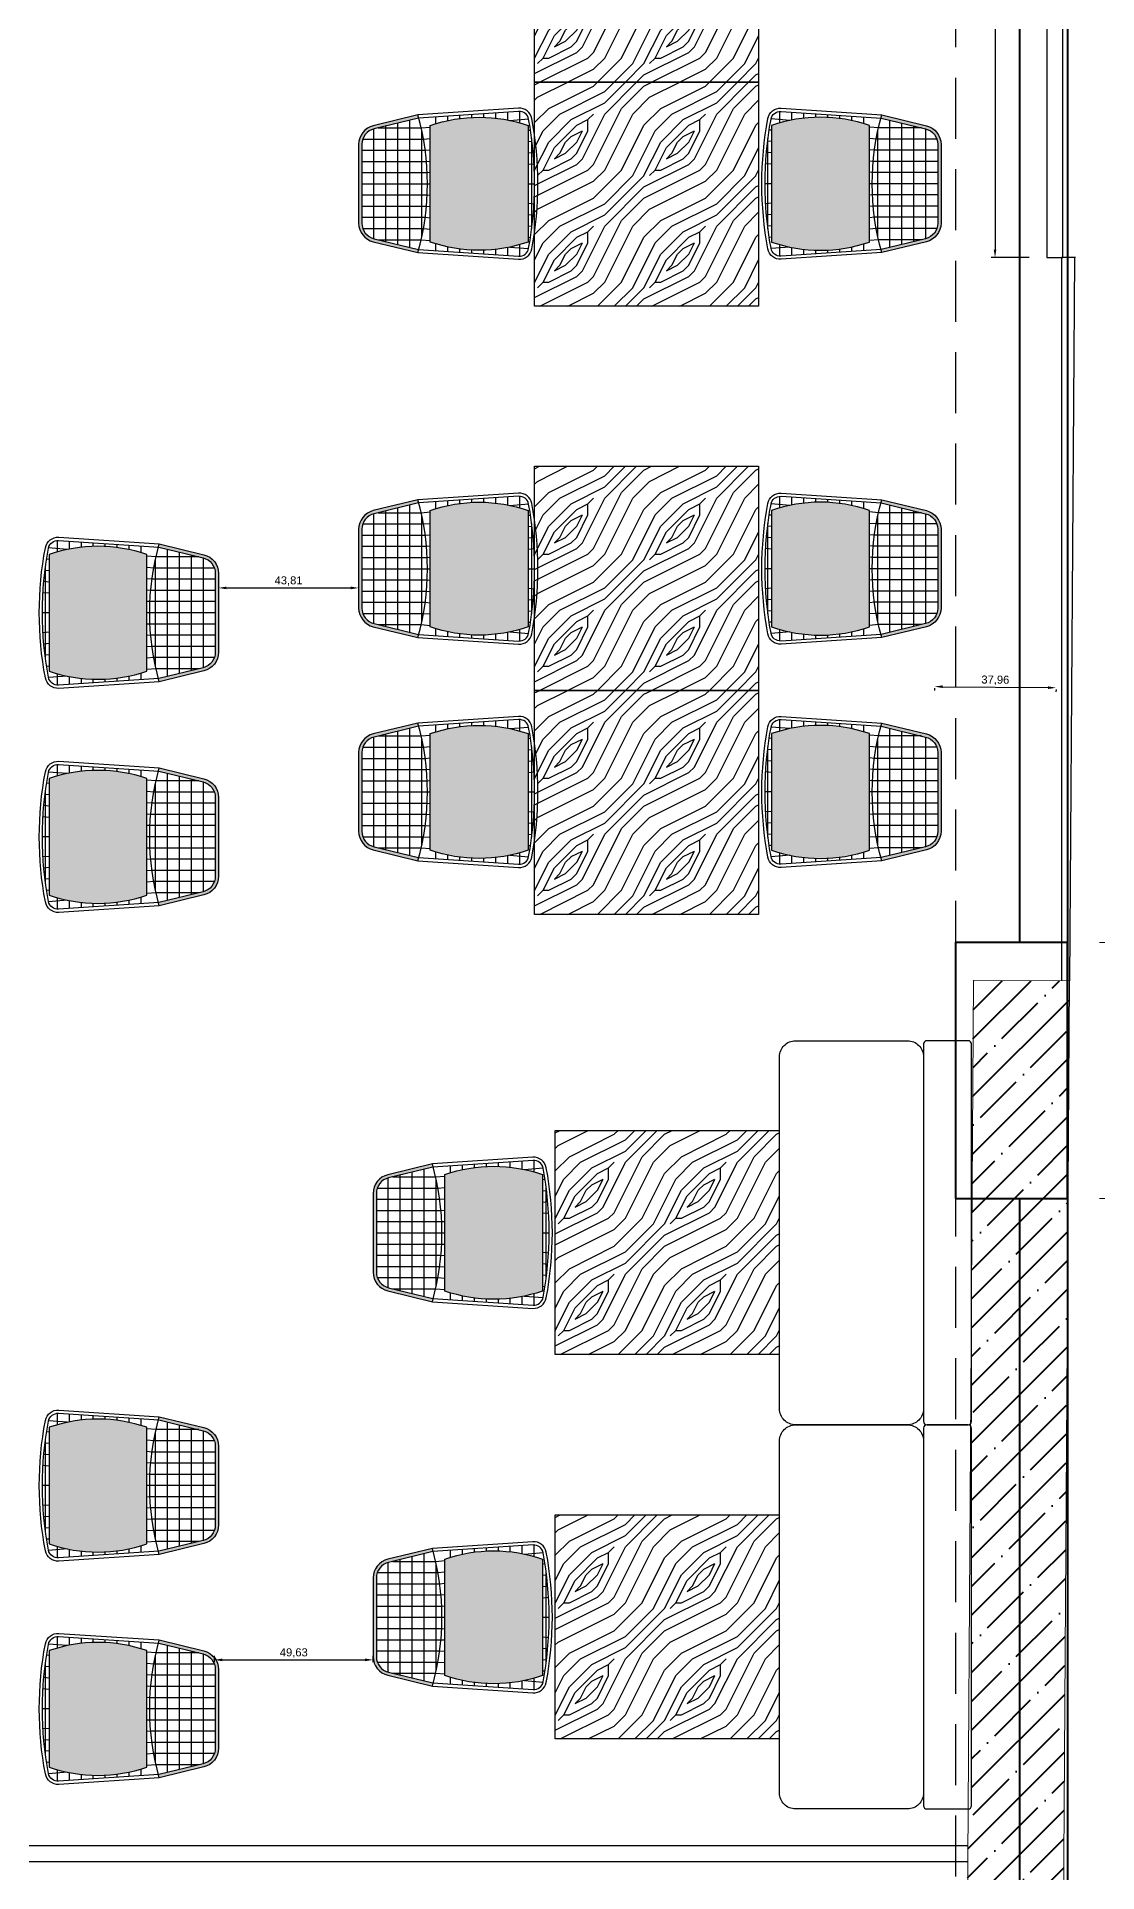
# Model space of a CAD drawing. Header units: millimetres. Extents: x 567392 to 582402, y 4512800 to 4518063.
# Drawn here: x 576569 to 576901, y 4513616 to 4514190 of the extents above; entities that cross this region are included whole.
import ezdxf

# ---------------------------------------------------------------- set-up
doc = ezdxf.new("R2010")
doc.units = ezdxf.units.MM
doc.linetypes.add('DASHED2', pattern=[9.525, 6.35, -3.175])
for name, color, linetype, lineweight in [('A-STRC-01', 2, 'Continuous', 40), ('estofado', 7, 'Continuous', 25), ('hatch', 251, 'Continuous', 40), ('PENCERE', 140, 'Continuous', 25), ('tefriş', 251, 'Continuous', 13)]:
    doc.layers.add(name, color=color, linetype=linetype, lineweight=lineweight)
doc.layers.add('a_dim', color=1, linetype='Continuous')
doc.layers.add('a_p1_d', color=1, linetype='DASHED2')
doc.layers.add('tefris', color=7, linetype='Continuous', lineweight=13, true_color=0x474747)
doc.styles.add('OLCU', font='SIMPLEX.shx', dxfattribs={"width": 0.65})
doc.styles.get("Standard").update_dxf_attribs({"font": 'Arial.ttf'})
doc.dimstyles.new('ISO-25', dxfattribs={"dimtxt": 2.5, "dimasz": 2.5, "dimexe": 1.25, "dimexo": 0.625, "dimtad": 1, "dimtxsty": 'Standard', "dimcen": 2.5, "dimadec": 0, "dimazin": 0, "dimtfac": 1, "dimtmove": 0, "dimatfit": 3, "dimfxl": 1, "dimarcsym": 0})
doc.dimstyles.new('OLCU-İC', dxfattribs={"dimtxt": 20, "dimasz": 10, "dimexe": 12, "dimexo": 10, "dimgap": 3, "dimtad": 1, "dimdec": 0, "dimdsep": 46, "dimtxsty": 'OLCU', "dimblk": 'ARCHTICK', "dimcen": 2, "dimdle": 8, "dimclrd": 73, "dimclre": 1, "dimclrt": 1, "dimadec": 0, "dimazin": 0, "dimtfac": 1, "dimtdec": 0, "dimtix": 1, "dimtmove": 2, "dimatfit": 3, "dimldrblk": 'DOT', "dimfxl": 100, "dimfxlon": 1, "dimtvp": 1, "dimtolj": 1, "dimlwd": -1, "dimlwe": 0, "dimarcsym": 0})

# ---------------------------------------------------------------- blocks, each defined once
blk = doc.blocks.new('_ArchTick')
at = {"const_width": 0.15}
blk.add_lwpolyline([(-0.5, -0.5), (0.5, 0.5)], dxfattribs=at)
blk = doc.blocks.new('*D93')
at = {"layer": 'a_dim', "color": 73, "transparency": 16777216}
blk.add_line((576946.15, 4513358.52), (576946.15, 4513834.52), dxfattribs=at)
at = {"layer": 'a_dim', "color": 1, "lineweight": 0, "transparency": 16777216}
for p, q in [((576901.65, 4513826.52), (576958.15, 4513826.52)), ((576901.65, 4513366.52), (576958.15, 4513366.52))]:
    blk.add_line(p, q, dxfattribs=at)
at = {"layer": 'Defpoints', "color": 0, "transparency": 16777216}
for p in [(576891.65, 4513826.52), (576946.15, 4513826.52), (576891.65, 4513366.52)]:
    blk.add_point(p, dxfattribs=at)
at = {"layer": 'a_dim', "color": 73, "transparency": 16777216, "xscale": 10, "yscale": 10, "zscale": 10}
for p, rotation in [((576946.15, 4513826.52), 90), ((576946.15, 4513366.52), 270)]:
    blk.add_blockref('_ArchTick', p, dxfattribs=dict(at, rotation=rotation))
at = {"layer": 'a_dim', "color": 3, "transparency": 16777216, "insert": (576933.15, 4513596.52), "char_height": 20, "attachment_point": 5, "rotation": 90, "style": 'OLCU'}
blk.add_mtext('\\A1;460', dxfattribs=at)
blk = doc.blocks.new('_Dot')
at = {"color": 0, "linetype": 'ByBlock', "lineweight": -2}
blk.add_line((-0.5, 0), (-1, 0), dxfattribs=at)
at = {"color": 0, "linetype": 'ByBlock', "const_width": 0.5}
blk.add_lwpolyline([(-0.25, 0, 1), (0.25, 0, 1)], format="xyb", close=True, dxfattribs=at)
blk = doc.blocks.new('*D94')
at = {"layer": 'a_dim', "color": 73, "transparency": 16777216}
blk.add_line((576946.15, 4513818.52), (576946.15, 4513914.52), dxfattribs=at)
at = {"layer": 'a_dim', "color": 1, "lineweight": 0, "transparency": 16777216}
for p, q in [((576901.65, 4513906.52), (576958.15, 4513906.52)), ((576901.65, 4513826.52), (576958.15, 4513826.52))]:
    blk.add_line(p, q, dxfattribs=at)
at = {"layer": 'Defpoints', "color": 0, "transparency": 16777216}
for p in [(576891.65, 4513906.52), (576946.15, 4513906.52), (576891.65, 4513826.52)]:
    blk.add_point(p, dxfattribs=at)
at = {"layer": 'a_dim', "color": 73, "transparency": 16777216, "xscale": 10, "yscale": 10, "zscale": 10}
for p, rotation in [((576946.15, 4513906.52), 90), ((576946.15, 4513826.52), 270)]:
    blk.add_blockref('_ArchTick', p, dxfattribs=dict(at, rotation=rotation))
at = {"layer": 'a_dim', "color": 3, "transparency": 16777216, "insert": (576933.15, 4513866.52), "char_height": 20, "attachment_point": 5, "rotation": 90, "style": 'OLCU'}
blk.add_mtext('\\A1;80', dxfattribs=at)
blk = doc.blocks.new('KOLONS')
at = {"layer": 'A-STRC-01', "color": 3}
blk.add_lwpolyline([(-35, 540), (0, 540), (0, 620), (-35, 620)], close=True, dxfattribs=at)
blk = doc.blocks.new('Banqueta Banc May')
at = {"layer": 'estofado'}
h = blk.add_hatch(color=256, dxfattribs=at)
h.set_gradient(color1=(203, 207, 210), one_color=1, tint=1, name='CYLINDER')
h.paths.add_polyline_path([(0.123, -0.01, -0.345989), (0.1716, -0.0482), (0.2052, -0.1866), (0.2053, -0.1878, 0.00324), (0.2152, -0.185), (0.1813, -0.0458, 0.345989), (0.123, 0), (-0.123, 0, 0.345989), (-0.1813, -0.0458), (-0.2152, -0.185, 0.00324), (-0.2053, -0.1878), (-0.2052, -0.1866), (-0.1716, -0.0482, -0.345989), (-0.123, -0.01)])
h = blk.add_hatch(color=256, dxfattribs=at)
h.set_gradient(color1=(203, 207, 210), one_color=1, tint=1, name='CYLINDER')
h.paths.add_polyline_path([(0.123, -0.01, -0.345989), (0.1716, -0.0482), (0.2052, -0.1866), (0.2053, -0.1878, 0.00324), (0.2152, -0.185), (0.1813, -0.0458, 0.345989), (0.123, 0), (-0.123, 0, 0.345989), (-0.1813, -0.0458), (-0.2152, -0.185, 0.00324), (-0.2053, -0.1878), (-0.2052, -0.1866), (-0.1716, -0.0482, -0.345989), (-0.123, -0.01)])
h = blk.add_hatch(color=256, dxfattribs=at)
h.set_gradient(color1=(225, 227, 229), one_color=1, tint=1, name='CURVED')
h.paths.add_polyline_path([(0.1821, -0.5295, 0.167263), (0.1821, -0.2239), (-0.1821, -0.2239, 0.167263), (-0.1821, -0.5295)])
for p, q in [((-0.1714, -0.0473), (0.1714, -0.0473)), ((-0.1398, -0.0129), (-0.1398, -0.2025)), ((-0.1049, -0.01), (-0.1049, -0.208)), ((-0.0699, -0.01), (-0.0699, -0.2119)), ((-0.035, -0.01), (-0.035, -0.215)), ((0, -0.01), (0, -0.215)), ((0.035, -0.01), (0.035, -0.215)), ((0.0699, -0.01), (0.0699, -0.2119)), ((0.1049, -0.01), (0.1049, -0.208)), ((0.1398, -0.0129), (0.1398, -0.2025)), ((-0.1805, -0.0847), (0.1805, -0.0847)), ((-0.1748, -0.0611), (-0.1748, -0.1954)), ((0.1748, -0.0611), (0.1748, -0.1954)), ((-0.1987, -0.1596), (0.1987, -0.1596)), ((-0.1896, -0.1222), (0.1896, -0.1222)), ((-0.1748, -0.1954), (-0.1771, -0.2239)), ((-0.1673, -0.197), (0.1673, -0.197)), ((-0.1398, -0.2025), (-0.1416, -0.2239)), ((-0.1049, -0.208), (-0.1062, -0.2239)), ((-0.0699, -0.2119), (-0.0709, -0.2239)), ((-0.035, -0.215), (-0.0357, -0.2239)), ((0, -0.215), (0, -0.2239)), ((0.035, -0.215), (0.0357, -0.2239)), ((0.0699, -0.2119), (0.0709, -0.2239)), ((0.1049, -0.208), (0.1062, -0.2239)), ((0.1398, -0.2025), (0.1416, -0.2239)), ((0.1748, -0.1954), (0.1771, -0.2239)), ((-0.2114, -0.2789), (-0.1973, -0.2789)), ((-0.2089, -0.2414), (-0.1877, -0.2414)), ((0.1877, -0.2414), (0.2089, -0.2414)), ((0.1973, -0.2789), (0.2114, -0.2789)), ((-0.2138, -0.3163), (-0.2037, -0.3163)), ((0.2037, -0.3163), (0.2138, -0.3163)), ((-0.2188, -0.3912), (-0.2074, -0.3912)), ((-0.2163, -0.3537), (-0.2071, -0.3537)), ((0.2071, -0.3537), (0.2163, -0.3537)), ((0.2074, -0.3912), (0.2188, -0.3912)), ((-0.2213, -0.4286), (-0.2048, -0.4286)), ((0.2048, -0.4286), (0.2213, -0.4286)), ((-0.226, -0.5034), (-0.1902, -0.5034)), ((-0.2238, -0.466), (-0.1991, -0.466)), ((-0.1977, -0.4725), (-0.2026, -0.5311)), ((0.1902, -0.5034), (0.226, -0.5034)), ((0.1977, -0.4725), (0.2026, -0.5311)), ((0.1991, -0.466), (0.2238, -0.466)), ((-0.1669, -0.5295), (-0.1676, -0.5371)), ((-0.1411, -0.5409), (0.1411, -0.5409)), ((-0.1315, -0.5295), (-0.1326, -0.5419)), ((-0.0962, -0.5295), (-0.0976, -0.5456)), ((-0.061, -0.5295), (-0.0626, -0.5482)), ((0, -0.5295), (0, -0.55)), ((0.061, -0.5295), (0.0626, -0.5482)), ((0.0962, -0.5295), (0.0976, -0.5456)), ((0.1315, -0.5295), (0.1326, -0.5419)), ((0.1669, -0.5295), (0.1676, -0.5371))]:
    blk.add_line(p, q, dxfattribs=at)
for points in [[(0.236, -0.4991), (0.2152, -0.185), (0.1813, -0.0458, 0.345989), (0.123, 0), (-0.123, 0, 0.345989), (-0.1813, -0.0458), (-0.2152, -0.185), (-0.236, -0.4991, 0.379693), (-0.2034, -0.5411, 0.092971), (0.2034, -0.5411, 0.379693)], [(0.226, -0.4998), (0.2052, -0.1866), (0.1716, -0.0482, 0.345989), (0.123, -0.01), (-0.123, -0.01, 0.345989), (-0.1716, -0.0482), (-0.2052, -0.1866), (-0.226, -0.4998, 0.379693), (-0.2016, -0.5313, 0.092971), (0.2016, -0.5313, 0.379693)], [(-0.1821, -0.5295, -0.167263), (-0.1821, -0.2239), (0.1821, -0.2239, -0.167263), (0.1821, -0.5295)]]:
    blk.add_lwpolyline(points, format="xyb", close=True, dxfattribs=at)
blk.add_arc((0, 0.5729), 0.7879, 254.15162, 285.84838, dxfattribs=at)
blk = doc.blocks.new('*D497')
at = {"layer": 'Defpoints', "color": 0, "transparency": 16777216}
for p in [(576850.1, 4513986.6), (576888.07, 4513986.25), (576888.07, 4513986.14)]:
    blk.add_point(p, dxfattribs=at)
at = {"layer": 'tefriş', "color": 0, "lineweight": -2, "transparency": 16777216}
for p, q in [((576850.1, 4513985.98), (576850.09, 4513985.24)), ((576852.6, 4513986.46), (576885.57, 4513986.16)), ((576888.06, 4513985.63), (576888.05, 4513984.89))]:
    blk.add_line(p, q, dxfattribs=at)
at = {"layer": 'tefriş', "color": 0, "transparency": 16777216}
for points in [[(576852.61, 4513986.88), (576852.6, 4513986.05), (576850.1, 4513986.49)], [(576885.57, 4513986.58), (576885.56, 4513985.74), (576888.07, 4513986.14)]]:
    blk.add_solid(points, dxfattribs=at)
at = {"layer": 'tefriş', "color": 0, "transparency": 16777216, "insert": (576869.1, 4513988.44), "char_height": 2.5, "attachment_point": 5, "rotation": 359.47308}
blk.add_mtext('37,96', dxfattribs=at)
blk = doc.blocks.new('*D546')
at = {"layer": 'Defpoints', "color": 0, "transparency": 16777216}
for p in [(576880.26, 4514270.54), (576869, 4514120.54), (576880.26, 4514120.54)]:
    blk.add_point(p, dxfattribs=at)
at = {"layer": 'tefriş', "color": 0, "lineweight": -2, "transparency": 16777216}
for p, q in [((576879.64, 4514270.54), (576867.75, 4514270.54)), ((576869, 4514268.04), (576869, 4514123.04)), ((576879.64, 4514120.54), (576867.75, 4514120.54))]:
    blk.add_line(p, q, dxfattribs=at)
at = {"layer": 'tefriş', "color": 0, "transparency": 16777216}
for points in [[(576868.58, 4514268.04), (576869.41, 4514268.04), (576869, 4514270.54)], [(576868.58, 4514123.04), (576869.41, 4514123.04), (576869, 4514120.54)]]:
    blk.add_solid(points, dxfattribs=at)
at = {"layer": 'tefriş', "color": 0, "transparency": 16777216, "insert": (576867.09, 4514195.54), "char_height": 2.5, "attachment_point": 5, "rotation": 90}
blk.add_mtext('150', dxfattribs=at)
blk = doc.blocks.new('*D575')
at = {"layer": 'Defpoints', "color": 0, "transparency": 16777216}
for p in [(576625.02, 4513681.11), (576674.65, 4513682.44), (576674.65, 4513681.11)]:
    blk.add_point(p, dxfattribs=at)
at = {"layer": 'tefriş', "color": 0, "lineweight": -2, "transparency": 16777216}
for p, q in [((576625.02, 4513681.73), (576625.02, 4513683.69)), ((576627.52, 4513682.44), (576672.15, 4513682.44)), ((576674.65, 4513681.73), (576674.65, 4513683.69))]:
    blk.add_line(p, q, dxfattribs=at)
at = {"layer": 'tefriş', "color": 0, "transparency": 16777216}
for points in [[(576627.52, 4513682.85), (576627.52, 4513682.02), (576625.02, 4513682.44)], [(576672.15, 4513682.85), (576672.15, 4513682.02), (576674.65, 4513682.44)]]:
    blk.add_solid(points, dxfattribs=at)
at = {"layer": 'tefriş', "color": 0, "transparency": 16777216, "insert": (576649.84, 4513684.56), "char_height": 2.5, "attachment_point": 5}
blk.add_mtext('49,63', dxfattribs=at)
blk = doc.blocks.new('*D581')
at = {"layer": 'Defpoints', "color": 0, "transparency": 16777216}
for p in [(576626.31, 4514020.09), (576670.12, 4514020.09), (576670.12, 4514017.32)]:
    blk.add_point(p, dxfattribs=at)
at = {"layer": 'tefriş', "color": 0, "lineweight": -2, "transparency": 16777216}
for p, q in [((576626.31, 4514019.47), (576626.31, 4514016.07)), ((576628.81, 4514017.32), (576667.62, 4514017.32)), ((576670.12, 4514019.47), (576670.12, 4514016.07))]:
    blk.add_line(p, q, dxfattribs=at)
at = {"layer": 'tefriş', "color": 0, "transparency": 16777216}
for points in [[(576628.81, 4514017.74), (576628.81, 4514016.9), (576626.31, 4514017.32)], [(576667.62, 4514017.74), (576667.62, 4514016.9), (576670.12, 4514017.32)]]:
    blk.add_solid(points, dxfattribs=at)
at = {"layer": 'tefriş', "color": 0, "transparency": 16777216, "insert": (576648.22, 4514019.45), "char_height": 2.5, "attachment_point": 5}
blk.add_mtext('43,81', dxfattribs=at)

msp = doc.modelspace()

# ---------------------------------------------------------------- hatches: boundary and pattern name
at = {"layer": 'hatch'}
h = msp.add_hatch(dxfattribs=at)
h.set_pattern_fill('ANSI35', color=256, scale=2)
h.set_pattern_definition([(45, (508212.592, 4489427.766), (-8.9802561, 8.9802561), []), (45, (508221.572, 4489427.766), (-8.9802561, 8.9802561), [15.875, -3.175, 0, -3.175])])
h.paths.add_polyline_path([(576892.224, 4513894.534), (576862.224, 4513894.726), (576861.653, 4513805.156), (576861.653, 4513756.857), (576861.653, 4513635.857), (576860.573, 4513635.857), (576860.205, 4513578.095), (576861.653, 4513578.095), (576861.653, 4513459.095), (576861.653, 4513338.095), (576858.674, 4513338.095), (576858.585, 4513324.11), (576888.584, 4513323.918)])
at = {"layer": 'tefris', "linetype": 'Continuous', "lineweight": 25}
h = msp.add_hatch(dxfattribs=at)
h.set_pattern_fill('WOODFACE', color=35, scale=35, style=0, pattern_type=2)
h.set_pattern_definition([(360, (574277.766, 4519747.84), (35, 35), [1.75, -33.25]), (90, (574291.766, 4519760.09), (-35, 35), [3.5, -31.5]), (45, (574284.766, 4519756.59), (2e-14, 35), [2.4745, -7.4235, 2.4745, -4.949, 17.325, -14.850975]), (45, (574276.016, 4519746.09), (2e-14, 35), [2.47485, -4.9497, 2.47485, -39.59807]), (45, (574288.266, 4519749.59), (2e-14, 35), [2.47485, -47.02262]), (45, (574291.766, 4519747.84), (2e-14, 35), [2.47485, -47.02262]), (45, (574286.516, 4519751.34), (2e-14, 35), [2.47485, -47.02262]), (45, (574284.766, 4519753.09), (2e-14, 35), [4.9497, -44.54777]), (45, (574293.516, 4519779.34), (2e-14, 35), [4.9497, -44.54777]), (45, (574281.266, 4519754.84), (2e-14, 35), [9.8994, -39.59807]), (45, (574279.516, 4519756.59), (2e-14, 35), [9.8994, -39.59807]), (45, (574302.266, 4519767.09), (2e-14, 35), [9.8994, -39.59807]), (45, (574277.766, 4519760.09), (2e-14, 35), [7.42462, -42.07285]), (45, (574270.766, 4519765.34), (2e-14, 35), [7.42462, -42.07285]), (45, (574274.266, 4519761.84), (2e-14, 35), [7.42462, -42.07285]), (45, (574297.016, 4519772.34), (2e-14, 35), [12.37437, -37.1231]), (45, (574293.516, 4519774.09), (2e-14, 35), [12.37437, -37.1231]), (45, (574297.016, 4519765.34), (2e-14, 35), [17.32412, -32.17336]), (26.56505, (574281.266, 4519751.34), (35, 1e-08), [3.91312, -74.34926]), (26.56505, (574288.266, 4519761.84), (35, 1e-08), [3.91312, -74.34926]), (26.56505, (574286.516, 4519758.34), (35, 1e-08), [3.91312, -74.34926]), (26.56505, (574279.516, 4519747.84), (35, 1e-08), [7.82624, -70.43614]), (26.56505, (574286.516, 4519763.59), (35, 1e-08), [11.73936, -66.52302]), (26.56505, (574283.016, 4519765.34), (35, 1e-08), [15.65248, -62.6099]), (26.56505, (574279.516, 4519767.09), (35, 1e-08), [15.65248, -62.6099]), (26.56505, (574274.266, 4519777.59), (35, 1e-08), [15.65248, -62.6099]), (26.56505, (574274.266, 4519774.09), (35, 1e-08), [19.5656, -58.69678]), (26.56505, (574276.016, 4519770.59), (35, 1e-08), [19.5656, -58.69678]), (63.43495, (574288.266, 4519756.59), (2e-09, 35), [3.91312, -74.34926]), (63.43495, (574283.016, 4519753.09), (2e-09, 35), [3.91312, -74.34926]), (63.43495, (574277.766, 4519747.84), (2e-09, 35), [7.82624, -70.43614]), (63.43495, (574288.266, 4519753.09), (2e-09, 35), [7.82624, -70.43614]), (63.43495, (574274.266, 4519746.09), (2e-09, 35), [11.73936, -66.52302]), (63.43495, (574270.766, 4519746.09), (2e-09, 35), [15.65248, -62.6099]), (63.43495, (574302.266, 4519747.84), (2e-09, 35), [15.65248, -62.6099]), (63.43495, (574290.016, 4519751.34), (2e-09, 35), [15.65248, -62.6099]), (63.43495, (574297.016, 4519747.84), (2e-09, 35), [19.5656, -58.69678]), (63.43495, (574293.516, 4519749.59), (2e-09, 35), [19.5656, -58.69678])])
h.paths.add_polyline_path([(576795.123, 4514245.316), (576725.123, 4514245.313), (576725.123, 4514175.313), (576795.123, 4514175.316)])
h = msp.add_hatch(dxfattribs=at)
h.set_pattern_fill('WOODFACE', color=35, scale=35, style=0, pattern_type=2)
h.set_pattern_definition([(360, (574277.768, 4519677.84), (35, 35), [1.75, -33.25]), (90, (574291.768, 4519690.09), (-35, 35), [3.5, -31.5]), (45, (574284.768, 4519686.59), (2e-14, 35), [2.4745, -7.4235, 2.4745, -4.949, 17.325, -14.850975]), (45, (574276.018, 4519676.09), (2e-14, 35), [2.47485, -4.9497, 2.47485, -39.59807]), (45, (574288.268, 4519679.59), (2e-14, 35), [2.47485, -47.02262]), (45, (574291.768, 4519677.84), (2e-14, 35), [2.47485, -47.02262]), (45, (574286.518, 4519681.34), (2e-14, 35), [2.47485, -47.02262]), (45, (574284.768, 4519683.09), (2e-14, 35), [4.9497, -44.54777]), (45, (574293.518, 4519709.34), (2e-14, 35), [4.9497, -44.54777]), (45, (574281.268, 4519684.84), (2e-14, 35), [9.8994, -39.59807]), (45, (574279.518, 4519686.59), (2e-14, 35), [9.8994, -39.59807]), (45, (574302.268, 4519697.09), (2e-14, 35), [9.8994, -39.59807]), (45, (574277.768, 4519690.09), (2e-14, 35), [7.42462, -42.07285]), (45, (574270.768, 4519695.34), (2e-14, 35), [7.42462, -42.07285]), (45, (574274.268, 4519691.84), (2e-14, 35), [7.42462, -42.07285]), (45, (574297.018, 4519702.34), (2e-14, 35), [12.37437, -37.1231]), (45, (574293.518, 4519704.09), (2e-14, 35), [12.37437, -37.1231]), (45, (574297.018, 4519695.34), (2e-14, 35), [17.32412, -32.17336]), (26.56505, (574281.268, 4519681.34), (35, 1e-08), [3.91312, -74.34926]), (26.56505, (574288.268, 4519691.84), (35, 1e-08), [3.91312, -74.34926]), (26.56505, (574286.518, 4519688.34), (35, 1e-08), [3.91312, -74.34926]), (26.56505, (574279.518, 4519677.84), (35, 1e-08), [7.82624, -70.43614]), (26.56505, (574286.518, 4519693.59), (35, 1e-08), [11.73936, -66.52302]), (26.56505, (574283.018, 4519695.34), (35, 1e-08), [15.65248, -62.6099]), (26.56505, (574279.518, 4519697.09), (35, 1e-08), [15.65248, -62.6099]), (26.56505, (574274.268, 4519707.59), (35, 1e-08), [15.65248, -62.6099]), (26.56505, (574274.268, 4519704.09), (35, 1e-08), [19.5656, -58.69678]), (26.56505, (574276.018, 4519700.59), (35, 1e-08), [19.5656, -58.69678]), (63.43495, (574288.268, 4519686.59), (2e-09, 35), [3.91312, -74.34926]), (63.43495, (574283.018, 4519683.09), (2e-09, 35), [3.91312, -74.34926]), (63.43495, (574277.768, 4519677.84), (2e-09, 35), [7.82624, -70.43614]), (63.43495, (574288.268, 4519683.09), (2e-09, 35), [7.82624, -70.43614]), (63.43495, (574274.268, 4519676.09), (2e-09, 35), [11.73936, -66.52302]), (63.43495, (574270.768, 4519676.09), (2e-09, 35), [15.65248, -62.6099]), (63.43495, (574302.268, 4519677.84), (2e-09, 35), [15.65248, -62.6099]), (63.43495, (574290.018, 4519681.34), (2e-09, 35), [15.65248, -62.6099]), (63.43495, (574297.018, 4519677.84), (2e-09, 35), [19.5656, -58.69678]), (63.43495, (574293.518, 4519679.59), (2e-09, 35), [19.5656, -58.69678])])
h.paths.add_polyline_path([(576795.124, 4514175.316), (576725.125, 4514175.313), (576725.125, 4514105.313), (576795.124, 4514105.316)])
h = msp.add_hatch(dxfattribs=at)
h.set_pattern_fill('WOODFACE', color=35, scale=35, style=0, pattern_type=2)
h.set_pattern_definition([(360, (574277.766, 4519557.84), (35, 35), [1.75, -33.25]), (90, (574291.766, 4519570.09), (-35, 35), [3.5, -31.5]), (45, (574284.766, 4519566.59), (2e-14, 35), [2.4745, -7.4235, 2.4745, -4.949, 17.325, -14.850975]), (45, (574276.016, 4519556.09), (2e-14, 35), [2.47485, -4.9497, 2.47485, -39.59807]), (45, (574288.266, 4519559.59), (2e-14, 35), [2.47485, -47.02262]), (45, (574291.766, 4519557.84), (2e-14, 35), [2.47485, -47.02262]), (45, (574286.516, 4519561.34), (2e-14, 35), [2.47485, -47.02262]), (45, (574284.766, 4519563.09), (2e-14, 35), [4.9497, -44.54777]), (45, (574293.516, 4519589.34), (2e-14, 35), [4.9497, -44.54777]), (45, (574281.266, 4519564.84), (2e-14, 35), [9.8994, -39.59807]), (45, (574279.516, 4519566.59), (2e-14, 35), [9.8994, -39.59807]), (45, (574302.266, 4519577.09), (2e-14, 35), [9.8994, -39.59807]), (45, (574277.766, 4519570.09), (2e-14, 35), [7.42462, -42.07285]), (45, (574270.766, 4519575.34), (2e-14, 35), [7.42462, -42.07285]), (45, (574274.266, 4519571.84), (2e-14, 35), [7.42462, -42.07285]), (45, (574297.016, 4519582.34), (2e-14, 35), [12.37437, -37.1231]), (45, (574293.516, 4519584.09), (2e-14, 35), [12.37437, -37.1231]), (45, (574297.016, 4519575.34), (2e-14, 35), [17.32412, -32.17336]), (26.56505, (574281.266, 4519561.34), (35, 1e-08), [3.91312, -74.34926]), (26.56505, (574288.266, 4519571.84), (35, 1e-08), [3.91312, -74.34926]), (26.56505, (574286.516, 4519568.34), (35, 1e-08), [3.91312, -74.34926]), (26.56505, (574279.516, 4519557.84), (35, 1e-08), [7.82624, -70.43614]), (26.56505, (574286.516, 4519573.59), (35, 1e-08), [11.73936, -66.52302]), (26.56505, (574283.016, 4519575.34), (35, 1e-08), [15.65248, -62.6099]), (26.56505, (574279.516, 4519577.09), (35, 1e-08), [15.65248, -62.6099]), (26.56505, (574274.266, 4519587.59), (35, 1e-08), [15.65248, -62.6099]), (26.56505, (574274.266, 4519584.09), (35, 1e-08), [19.5656, -58.69678]), (26.56505, (574276.016, 4519580.59), (35, 1e-08), [19.5656, -58.69678]), (63.43495, (574288.266, 4519566.59), (2e-09, 35), [3.91312, -74.34926]), (63.43495, (574283.016, 4519563.09), (2e-09, 35), [3.91312, -74.34926]), (63.43495, (574277.766, 4519557.84), (2e-09, 35), [7.82624, -70.43614]), (63.43495, (574288.266, 4519563.09), (2e-09, 35), [7.82624, -70.43614]), (63.43495, (574274.266, 4519556.09), (2e-09, 35), [11.73936, -66.52302]), (63.43495, (574270.766, 4519556.09), (2e-09, 35), [15.65248, -62.6099]), (63.43495, (574302.266, 4519557.84), (2e-09, 35), [15.65248, -62.6099]), (63.43495, (574290.016, 4519561.34), (2e-09, 35), [15.65248, -62.6099]), (63.43495, (574297.016, 4519557.84), (2e-09, 35), [19.5656, -58.69678]), (63.43495, (574293.516, 4519559.59), (2e-09, 35), [19.5656, -58.69678])])
h.paths.add_polyline_path([(576795.123, 4514055.316), (576725.123, 4514055.313), (576725.123, 4513985.313), (576795.123, 4513985.316)])
h = msp.add_hatch(dxfattribs=at)
h.set_pattern_fill('WOODFACE', color=35, scale=35, style=0, pattern_type=2)
h.set_pattern_definition([(360, (574277.768, 4519487.84), (35, 35), [1.75, -33.25]), (90, (574291.768, 4519500.09), (-35, 35), [3.5, -31.5]), (45, (574284.768, 4519496.59), (2e-14, 35), [2.4745, -7.4235, 2.4745, -4.949, 17.325, -14.850975]), (45, (574276.018, 4519486.09), (2e-14, 35), [2.47485, -4.9497, 2.47485, -39.59807]), (45, (574288.268, 4519489.59), (2e-14, 35), [2.47485, -47.02262]), (45, (574291.768, 4519487.84), (2e-14, 35), [2.47485, -47.02262]), (45, (574286.518, 4519491.34), (2e-14, 35), [2.47485, -47.02262]), (45, (574284.768, 4519493.09), (2e-14, 35), [4.9497, -44.54777]), (45, (574293.518, 4519519.34), (2e-14, 35), [4.9497, -44.54777]), (45, (574281.268, 4519494.84), (2e-14, 35), [9.8994, -39.59807]), (45, (574279.518, 4519496.59), (2e-14, 35), [9.8994, -39.59807]), (45, (574302.268, 4519507.09), (2e-14, 35), [9.8994, -39.59807]), (45, (574277.768, 4519500.09), (2e-14, 35), [7.42462, -42.07285]), (45, (574270.768, 4519505.34), (2e-14, 35), [7.42462, -42.07285]), (45, (574274.268, 4519501.84), (2e-14, 35), [7.42462, -42.07285]), (45, (574297.018, 4519512.34), (2e-14, 35), [12.37437, -37.1231]), (45, (574293.518, 4519514.09), (2e-14, 35), [12.37437, -37.1231]), (45, (574297.018, 4519505.34), (2e-14, 35), [17.32412, -32.17336]), (26.56505, (574281.268, 4519491.34), (35, 1e-08), [3.91312, -74.34926]), (26.56505, (574288.268, 4519501.84), (35, 1e-08), [3.91312, -74.34926]), (26.56505, (574286.518, 4519498.34), (35, 1e-08), [3.91312, -74.34926]), (26.56505, (574279.518, 4519487.84), (35, 1e-08), [7.82624, -70.43614]), (26.56505, (574286.518, 4519503.59), (35, 1e-08), [11.73936, -66.52302]), (26.56505, (574283.018, 4519505.34), (35, 1e-08), [15.65248, -62.6099]), (26.56505, (574279.518, 4519507.09), (35, 1e-08), [15.65248, -62.6099]), (26.56505, (574274.268, 4519517.59), (35, 1e-08), [15.65248, -62.6099]), (26.56505, (574274.268, 4519514.09), (35, 1e-08), [19.5656, -58.69678]), (26.56505, (574276.018, 4519510.59), (35, 1e-08), [19.5656, -58.69678]), (63.43495, (574288.268, 4519496.59), (2e-09, 35), [3.91312, -74.34926]), (63.43495, (574283.018, 4519493.09), (2e-09, 35), [3.91312, -74.34926]), (63.43495, (574277.768, 4519487.84), (2e-09, 35), [7.82624, -70.43614]), (63.43495, (574288.268, 4519493.09), (2e-09, 35), [7.82624, -70.43614]), (63.43495, (574274.268, 4519486.09), (2e-09, 35), [11.73936, -66.52302]), (63.43495, (574270.768, 4519486.09), (2e-09, 35), [15.65248, -62.6099]), (63.43495, (574302.268, 4519487.84), (2e-09, 35), [15.65248, -62.6099]), (63.43495, (574290.018, 4519491.34), (2e-09, 35), [15.65248, -62.6099]), (63.43495, (574297.018, 4519487.84), (2e-09, 35), [19.5656, -58.69678]), (63.43495, (574293.518, 4519489.59), (2e-09, 35), [19.5656, -58.69678])])
h.paths.add_polyline_path([(576795.124, 4513985.316), (576725.125, 4513985.313), (576725.125, 4513915.313), (576795.124, 4513915.316)])
h = msp.add_hatch(dxfattribs=at)
h.set_pattern_fill('WOODFACE', color=35, scale=35, style=0, pattern_type=2)
h.set_pattern_definition([(360, (574284.212, 4519350.362), (35, 35), [1.75, -33.25]), (90, (574298.212, 4519362.612), (-35, 35), [3.5, -31.5]), (45, (574291.212, 4519359.112), (2e-14, 35), [2.4745, -7.4235, 2.4745, -4.949, 17.325, -14.850975]), (45, (574282.462, 4519348.612), (2e-14, 35), [2.47485, -4.9497, 2.47485, -39.59807]), (45, (574294.712, 4519352.112), (2e-14, 35), [2.47485, -47.02262]), (45, (574298.212, 4519350.362), (2e-14, 35), [2.47485, -47.02262]), (45, (574292.962, 4519353.862), (2e-14, 35), [2.47485, -47.02262]), (45, (574291.212, 4519355.612), (2e-14, 35), [4.9497, -44.54777]), (45, (574299.962, 4519381.862), (2e-14, 35), [4.9497, -44.54777]), (45, (574287.712, 4519357.362), (2e-14, 35), [9.8994, -39.59807]), (45, (574285.962, 4519359.112), (2e-14, 35), [9.8994, -39.59807]), (45, (574308.712, 4519369.612), (2e-14, 35), [9.8994, -39.59807]), (45, (574284.212, 4519362.612), (2e-14, 35), [7.42462, -42.07285]), (45, (574277.212, 4519367.862), (2e-14, 35), [7.42462, -42.07285]), (45, (574280.712, 4519364.362), (2e-14, 35), [7.42462, -42.07285]), (45, (574303.462, 4519374.862), (2e-14, 35), [12.37437, -37.1231]), (45, (574299.962, 4519376.612), (2e-14, 35), [12.37437, -37.1231]), (45, (574303.462, 4519367.862), (2e-14, 35), [17.32412, -32.17336]), (26.56505, (574287.712, 4519353.862), (35, 1e-08), [3.91312, -74.34926]), (26.56505, (574294.712, 4519364.362), (35, 1e-08), [3.91312, -74.34926]), (26.56505, (574292.962, 4519360.862), (35, 1e-08), [3.91312, -74.34926]), (26.56505, (574285.962, 4519350.362), (35, 1e-08), [7.82624, -70.43614]), (26.56505, (574292.962, 4519366.112), (35, 1e-08), [11.73936, -66.52302]), (26.56505, (574289.462, 4519367.862), (35, 1e-08), [15.65248, -62.6099]), (26.56505, (574285.962, 4519369.612), (35, 1e-08), [15.65248, -62.6099]), (26.56505, (574280.712, 4519380.112), (35, 1e-08), [15.65248, -62.6099]), (26.56505, (574280.712, 4519376.612), (35, 1e-08), [19.5656, -58.69678]), (26.56505, (574282.462, 4519373.112), (35, 1e-08), [19.5656, -58.69678]), (63.43495, (574294.712, 4519359.112), (2e-09, 35), [3.91312, -74.34926]), (63.43495, (574289.462, 4519355.612), (2e-09, 35), [3.91312, -74.34926]), (63.43495, (574284.212, 4519350.362), (2e-09, 35), [7.82624, -70.43614]), (63.43495, (574294.712, 4519355.612), (2e-09, 35), [7.82624, -70.43614]), (63.43495, (574280.712, 4519348.612), (2e-09, 35), [11.73936, -66.52302]), (63.43495, (574277.212, 4519348.612), (2e-09, 35), [15.65248, -62.6099]), (63.43495, (574308.712, 4519350.362), (2e-09, 35), [15.65248, -62.6099]), (63.43495, (574296.462, 4519353.862), (2e-09, 35), [15.65248, -62.6099]), (63.43495, (574303.462, 4519350.362), (2e-09, 35), [19.5656, -58.69678]), (63.43495, (574299.962, 4519352.112), (2e-09, 35), [19.5656, -58.69678])])
h.paths.add_polyline_path([(576801.568, 4513847.839), (576731.569, 4513847.836), (576731.569, 4513777.836), (576801.568, 4513777.839)])
h = msp.add_hatch(dxfattribs=at)
h.set_pattern_fill('WOODFACE', color=35, scale=35, style=0, pattern_type=2)
h.set_pattern_definition([(360, (574284.212, 4519230.242), (35, 35), [1.75, -33.25]), (90, (574298.212, 4519242.492), (-35, 35), [3.5, -31.5]), (45, (574291.212, 4519238.992), (2e-14, 35), [2.4745, -7.4235, 2.4745, -4.949, 17.325, -14.850975]), (45, (574282.462, 4519228.492), (2e-14, 35), [2.47485, -4.9497, 2.47485, -39.59807]), (45, (574294.712, 4519231.992), (2e-14, 35), [2.47485, -47.02262]), (45, (574298.212, 4519230.242), (2e-14, 35), [2.47485, -47.02262]), (45, (574292.962, 4519233.742), (2e-14, 35), [2.47485, -47.02262]), (45, (574291.212, 4519235.492), (2e-14, 35), [4.9497, -44.54777]), (45, (574299.962, 4519261.742), (2e-14, 35), [4.9497, -44.54777]), (45, (574287.712, 4519237.242), (2e-14, 35), [9.8994, -39.59807]), (45, (574285.962, 4519238.992), (2e-14, 35), [9.8994, -39.59807]), (45, (574308.712, 4519249.492), (2e-14, 35), [9.8994, -39.59807]), (45, (574284.212, 4519242.492), (2e-14, 35), [7.42462, -42.07285]), (45, (574277.212, 4519247.742), (2e-14, 35), [7.42462, -42.07285]), (45, (574280.712, 4519244.242), (2e-14, 35), [7.42462, -42.07285]), (45, (574303.462, 4519254.742), (2e-14, 35), [12.37437, -37.1231]), (45, (574299.962, 4519256.492), (2e-14, 35), [12.37437, -37.1231]), (45, (574303.462, 4519247.742), (2e-14, 35), [17.32412, -32.17336]), (26.56505, (574287.712, 4519233.742), (35, 1e-08), [3.91312, -74.34926]), (26.56505, (574294.712, 4519244.242), (35, 1e-08), [3.91312, -74.34926]), (26.56505, (574292.962, 4519240.742), (35, 1e-08), [3.91312, -74.34926]), (26.56505, (574285.962, 4519230.242), (35, 1e-08), [7.82624, -70.43614]), (26.56505, (574292.962, 4519245.992), (35, 1e-08), [11.73936, -66.52302]), (26.56505, (574289.462, 4519247.742), (35, 1e-08), [15.65248, -62.6099]), (26.56505, (574285.962, 4519249.492), (35, 1e-08), [15.65248, -62.6099]), (26.56505, (574280.712, 4519259.992), (35, 1e-08), [15.65248, -62.6099]), (26.56505, (574280.712, 4519256.492), (35, 1e-08), [19.5656, -58.69678]), (26.56505, (574282.462, 4519252.992), (35, 1e-08), [19.5656, -58.69678]), (63.43495, (574294.712, 4519238.992), (2e-09, 35), [3.91312, -74.34926]), (63.43495, (574289.462, 4519235.492), (2e-09, 35), [3.91312, -74.34926]), (63.43495, (574284.212, 4519230.242), (2e-09, 35), [7.82624, -70.43614]), (63.43495, (574294.712, 4519235.492), (2e-09, 35), [7.82624, -70.43614]), (63.43495, (574280.712, 4519228.492), (2e-09, 35), [11.73936, -66.52302]), (63.43495, (574277.212, 4519228.492), (2e-09, 35), [15.65248, -62.6099]), (63.43495, (574308.712, 4519230.242), (2e-09, 35), [15.65248, -62.6099]), (63.43495, (574296.462, 4519233.742), (2e-09, 35), [15.65248, -62.6099]), (63.43495, (574303.462, 4519230.242), (2e-09, 35), [19.5656, -58.69678]), (63.43495, (574299.962, 4519231.992), (2e-09, 35), [19.5656, -58.69678])])
h.paths.add_polyline_path([(576801.568, 4513727.719), (576731.569, 4513727.716), (576731.569, 4513657.716), (576801.568, 4513657.719)])

# ---------------------------------------------------------------- linework, layer by layer
at = {"layer": 'A-STRC-01'}
for points in [[(574361.65, 4513366.52), (574361.65, 4515077.52), (576891.65, 4515077.52), (576891.65, 4513366.52)], [(576876.65, 4514562.52), (576876.65, 4513906.52)], [(576876.65, 4513826.52), (576876.65, 4513366.52)]]:
    msp.add_lwpolyline(points, dxfattribs=at)
at = {"layer": 'a_p1_d', "ltscale": 3}
msp.add_lwpolyline([(576856.65, 4515062.52), (576856.65, 4513366.52)], dxfattribs=at)
at = {"layer": 'PENCERE'}
for p, q in [((576894.168, 4514120.528), (576889.723, 4514120.544)), ((576889.723, 4514120.544), (576889.723, 4513894.55)), ((576893.886, 4514120.529), (576892.224, 4513894.534)), ((576256.201, 4513624.399), (576860.5, 4513624.399)), ((576256.201, 4513619.399), (576860.468, 4513619.399))]:
    msp.add_line(p, q, dxfattribs=at)
msp.add_lwpolyline([(576885.219, 4514195.543), (576885.219, 4514120.543), (576890.219, 4514120.543), (576890.219, 4514195.543)], close=True, dxfattribs=at)
at = {"layer": 'tefris', "color": 35, "linetype": 'Continuous', "lineweight": 25}
for points in [[(576725.123, 4514245.316), (576795.123, 4514245.316), (576795.123, 4514175.316), (576725.123, 4514175.316), (576725.123, 4514245.316)], [(576725.124, 4514175.316), (576795.124, 4514175.316), (576795.124, 4514105.316), (576725.124, 4514105.316), (576725.124, 4514175.316)], [(576725.123, 4514055.316), (576795.123, 4514055.316), (576795.123, 4513985.316), (576725.123, 4513985.316), (576725.123, 4514055.316)], [(576725.124, 4513985.316), (576795.124, 4513985.316), (576795.124, 4513915.316), (576725.124, 4513915.316), (576725.124, 4513985.316)], [(576731.568, 4513847.839), (576801.568, 4513847.839), (576801.568, 4513777.839), (576731.568, 4513777.839), (576731.568, 4513847.839)], [(576731.568, 4513727.719), (576801.568, 4513727.719), (576801.568, 4513657.719), (576731.568, 4513657.719), (576731.568, 4513727.719)]]:
    msp.add_lwpolyline(points, dxfattribs=at)
at = {"layer": 'tefris', "linetype": 'Continuous', "lineweight": 25}
for points in [[(576841.653, 4513755.857), (576806.653, 4513755.857, -0.4142136), (576801.653, 4513760.857), (576801.653, 4513870.857, -0.4142136), (576806.653, 4513875.857), (576841.653, 4513875.857, -0.4142136), (576846.653, 4513870.857), (576846.653, 4513760.857, -0.4142136)], [(576847.653, 4513755.857), (576860.653, 4513755.857, 0.4142136), (576861.653, 4513756.857), (576861.653, 4513874.857, 0.4142136), (576860.653, 4513875.857), (576847.653, 4513875.857, 0.4142136), (576846.653, 4513874.857), (576846.653, 4513756.857, 0.4142136)], [(576841.653, 4513635.857), (576806.653, 4513635.857, -0.4142136), (576801.653, 4513640.857), (576801.653, 4513750.857, -0.4142136), (576806.653, 4513755.857), (576841.653, 4513755.857, -0.4142136), (576846.653, 4513750.857), (576846.653, 4513640.857, -0.4142136)], [(576847.653, 4513635.857), (576860.653, 4513635.857, 0.4142136), (576861.653, 4513636.857), (576861.653, 4513754.857, 0.4142136), (576860.653, 4513755.857), (576847.653, 4513755.857, 0.4142136), (576846.653, 4513754.857), (576846.653, 4513636.857, 0.4142136)]]:
    msp.add_lwpolyline(points, format="xyb", close=True, dxfattribs=at)
at = {"layer": 'tefriş'}
for p, q in [((576862.224, 4513894.726), (576858.218, 4513266.52)), ((576892.224, 4513894.534), (576862.224, 4513894.726)), ((576892.224, 4513894.534), (576888.218, 4513266.52))]:
    msp.add_line(p, q, dxfattribs=at)

# ---------------------------------------------------------------- block references
at = {"layer": 'A-STRC-01'}
msp.add_blockref('KOLONS', (576891.65, 4513286.52), dxfattribs=at)
at = {"layer": 'estofado', "yscale": 100, "zscale": 100}
for p, xscale, rotation in [((576670.121, 4514143.586), 100, 89.99999999999999), ((576852.121, 4514143.586), -100, 270), ((576670.121, 4514023.334), 100, 89.99999999999999), ((576852.121, 4514023.334), -100, 270), ((576626.313, 4514009.549), -100, 270), ((576670.121, 4513953.586), 100, 89.99999999999999), ((576852.121, 4513953.586), -100, 270), ((576626.313, 4513939.549), -100, 270), ((576674.653, 4513815.857), 100, 90.00000000000001), ((576626.313, 4513736.875), -100, 270), ((576674.653, 4513695.737), 100, 90.00000000000001), ((576626.313, 4513667.126), -100, 270)]:
    msp.add_blockref('Banqueta Banc May', p, dxfattribs=dict(at, xscale=xscale, rotation=rotation))

# ---------------------------------------------------------------- dimensions: what is measured, and where the dimension line sits
at = {"layer": 'a_dim'}
for base, p1, p2, picture, middle in [((576946.151, 4513906.52), (576891.65, 4513826.52), (576891.65, 4513906.52), '*D94', (576933.151, 4513866.52)), ((576946.151, 4513826.52), (576891.65, 4513366.52), (576891.65, 4513826.52), '*D93', (576933.151, 4513596.52))]:
    dim = msp.add_linear_dim(base=base, p1=p1, p2=p2, angle=90, dimstyle='OLCU-İC', override={"dimclrt": 3}, dxfattribs=at)
    dim.commit()
    dim.dimension.update_dxf_attribs({"geometry": picture, "text_midpoint": middle})
at = {"layer": 'tefriş'}
dim = msp.add_linear_dim(base=(576868.995, 4514120.543), p1=(576880.261, 4514270.543), p2=(576880.261, 4514120.543), angle=270, dimstyle='ISO-25', dxfattribs=at)
dim.commit()
dim.dimension.update_dxf_attribs({"geometry": '*D546', "text_midpoint": (576868.995, 4514195.543), "dimtype": 161})
for p1, p2, distance, picture, middle in [((576626.313, 4514020.091), (576670.121, 4514020.091), -2.77, '*D581', (576648.217, 4514019.448)), ((576850.104, 4513986.602), (576888.067, 4513986.252), -0.115, '*D497', (576869.104, 4513988.439)), ((576625.024, 4513681.106), (576674.653, 4513681.106), 1.33, '*D575', (576649.838, 4513684.564))]:
    dim = msp.add_aligned_dim(p1=p1, p2=p2, distance=distance, dimstyle='ISO-25', dxfattribs=at)
    dim.commit()
    dim.dimension.update_dxf_attribs({"geometry": picture, "text_midpoint": middle})

doc.saveas('drawing.dxf')
